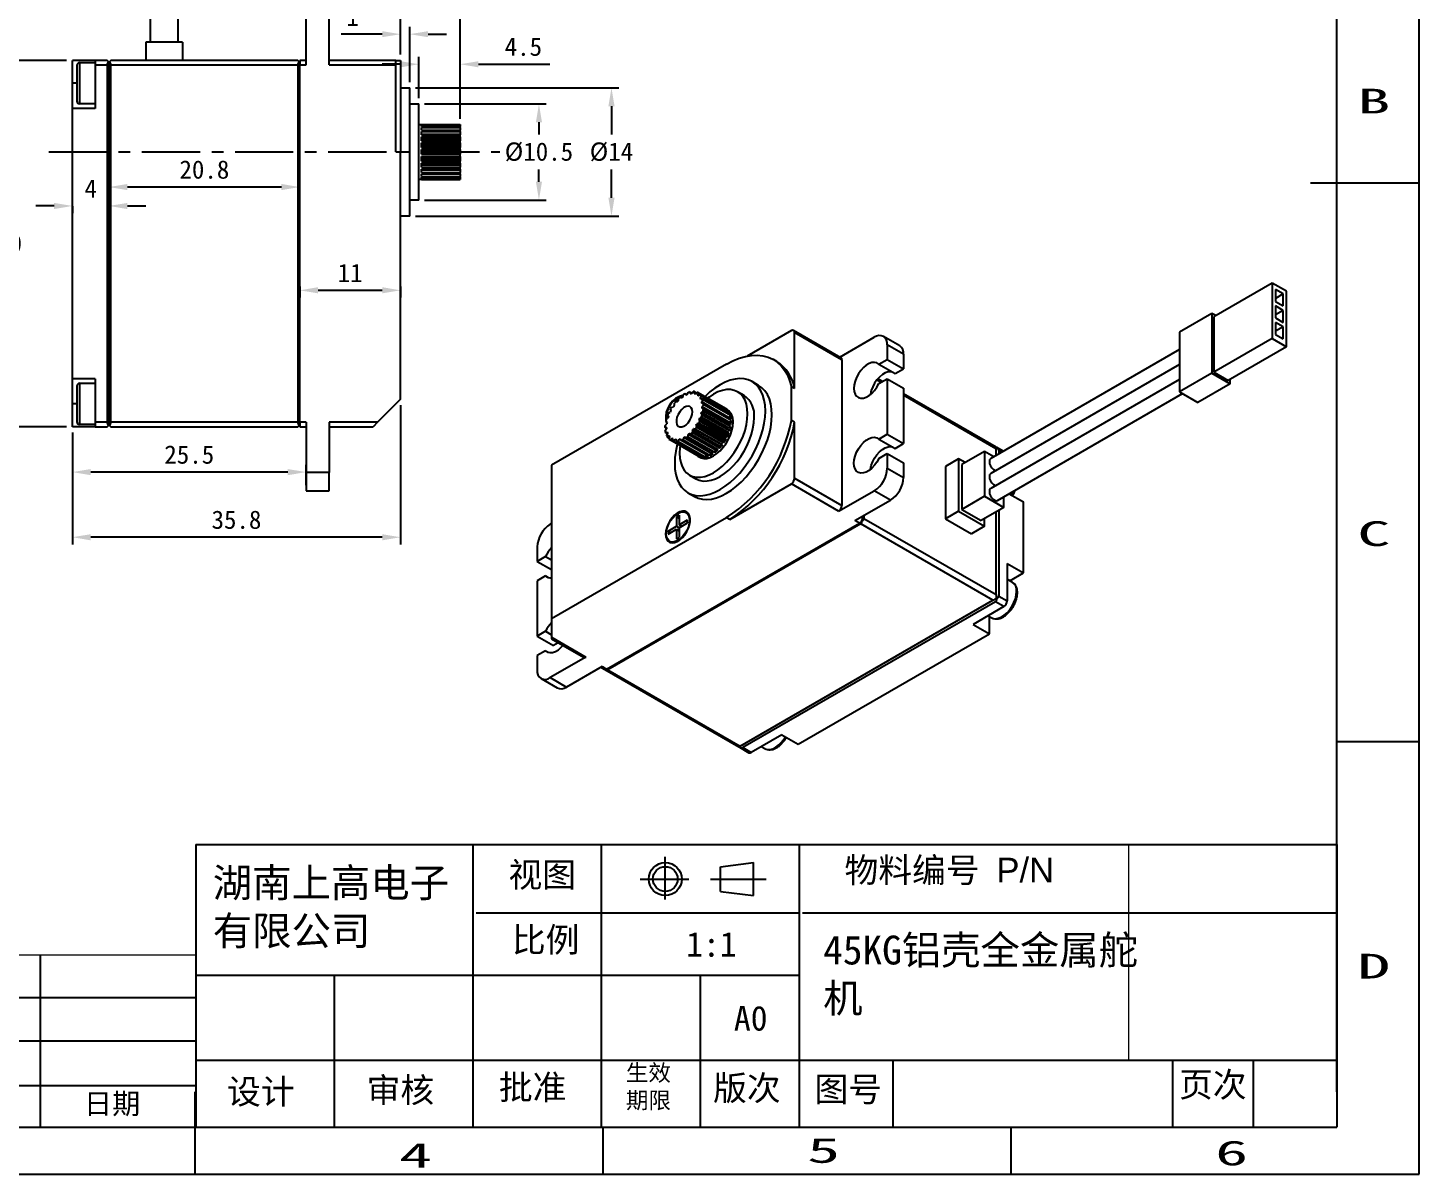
# Model space of a CAD drawing. Header units: millimetres. Extents: x 493 to 760, y 16 to 205.
# Drawn here: x 608.2 to 760, y 16.2 to 141.4 of the extents above; entities that cross this region are included whole.
import ezdxf
from ezdxf.enums import TextEntityAlignment as Align

# ---------------------------------------------------------------- set-up
doc = ezdxf.new("R2010")
doc.units = ezdxf.units.MM
doc.header["$PDSIZE"] = -1
doc.linetypes.add('ACAD_ISO04W100', pattern=[30.5, 24, -3, 0.5, -3])
doc.linetypes.add('CENTER', pattern=[10.16, 6.35, -1.27, 1.27, -1.27])
for name, color, linetype in [('中心线', 6, 'CENTER'), ('标注', 5, 'Continuous'), ('细实线', 5, 'Continuous')]:
    doc.layers.add(name, color=color, linetype=linetype)
doc.styles.add('style1', font='', dxfattribs={"height": 3.5})
doc.styles.get('style1').set_extended_font_data('FangSong_GB2312')
doc.dimstyles.new('副本 Standard', dxfattribs={"dimtxt": 2, "dimasz": 2, "dimexe": 0.8, "dimexo": 0.625, "dimgap": 0.9, "dimtad": 1, "dimtih": 1, "dimtoh": 1, "dimdsep": 46, "dimtxsty": 'Standard', "dimcen": 0.09, "dimclrd": 5, "dimclre": 5, "dimadec": 3, "dimazin": 2, "dimtfac": 1, "dimtdec": 4, "dimtofl": 0, "dimtmove": 0, "dimatfit": 3, "dimfxl": 0, "dimtolj": 1, "dimtzin": 0, "dimarcsym": 0})

# ---------------------------------------------------------------- blocks, each defined once
blk = doc.blocks.new('*D72')
at = {"layer": 'Defpoints', "color": 0}
for p in [(648.86, 100.8), (613.06, 97.8), (613.06, 85.75)]:
    blk.add_point(p, dxfattribs=at)
at = {"layer": '标注', "color": 5, "lineweight": -2}
for p, q in [((648.86, 100.18), (648.86, 84.95)), ((613.06, 97.18), (613.06, 84.95)), ((646.86, 85.75), (615.06, 85.75))]:
    blk.add_line(p, q, dxfattribs=at)
at = {"layer": '标注', "color": 5}
for points in [[(615.06, 86.08), (615.06, 85.41), (613.06, 85.75)], [(646.86, 86.08), (646.86, 85.41), (648.86, 85.75)]]:
    blk.add_solid(points, dxfattribs=at)
at = {"layer": '标注', "color": 0, "insert": (630.96, 87.65), "char_height": 2, "attachment_point": 5}
blk.add_mtext('\\A1;35.8', dxfattribs=at)
blk = doc.blocks.new('*D73')
at = {"layer": 'Defpoints', "color": 0}
for p in [(613.06, 97.8), (613.06, 92.86), (638.56, 90.8)]:
    blk.add_point(p, dxfattribs=at)
at = {"layer": '标注', "color": 5, "lineweight": -2}
for p, q in [((613.06, 97.18), (613.06, 92.06)), ((636.56, 92.86), (615.06, 92.86)), ((638.56, 91.43), (638.56, 93.66))]:
    blk.add_line(p, q, dxfattribs=at)
at = {"layer": '标注', "color": 5}
for points in [[(615.06, 93.19), (615.06, 92.52), (613.06, 92.86)], [(636.56, 93.19), (636.56, 92.52), (638.56, 92.86)]]:
    blk.add_solid(points, dxfattribs=at)
at = {"layer": '标注', "color": 0, "insert": (625.81, 94.76), "char_height": 2, "attachment_point": 5}
blk.add_mtext('\\A1;25.5', dxfattribs=at)
blk = doc.blocks.new('*D75')
at = {"layer": 'Defpoints', "color": 0}
for p in [(655.36, 143.29), (648.86, 137.8), (655.36, 130.78)]:
    blk.add_point(p, dxfattribs=at)
at = {"layer": '标注', "color": 5, "lineweight": -2}
for p, q in [((648.86, 138.43), (648.86, 144.09)), ((650.86, 143.29), (653.36, 143.29)), ((655.36, 131.41), (655.36, 144.09))]:
    blk.add_line(p, q, dxfattribs=at)
at = {"layer": '标注', "color": 5}
for points in [[(650.86, 143.62), (650.86, 142.96), (648.86, 143.29)], [(653.36, 143.62), (653.36, 142.96), (655.36, 143.29)]]:
    blk.add_solid(points, dxfattribs=at)
at = {"layer": '标注', "color": 0, "insert": (652.11, 145.19), "char_height": 2, "attachment_point": 5}
blk.add_mtext('\\A1;6.5', dxfattribs=at)
blk = doc.blocks.new('*D76')
at = {"layer": 'Defpoints', "color": 0}
for p in [(648.86, 140.66), (648.86, 137.8), (649.86, 134.8)]:
    blk.add_point(p, dxfattribs=at)
at = {"layer": '标注', "color": 5, "lineweight": -2}
for p, q in [((648.86, 138.43), (648.86, 141.46)), ((649.86, 135.43), (649.86, 141.46)), ((646.86, 140.66), (642.39, 140.66)), ((651.86, 140.66), (653.86, 140.66))]:
    blk.add_line(p, q, dxfattribs=at)
at = {"layer": '标注', "color": 5}
for points in [[(646.86, 140.99), (646.86, 140.33), (648.86, 140.66)], [(651.86, 140.99), (651.86, 140.33), (649.86, 140.66)]]:
    blk.add_solid(points, dxfattribs=at)
at = {"layer": '标注', "color": 0, "insert": (643.63, 142.56), "char_height": 2, "attachment_point": 5}
blk.add_mtext('\\A1;1', dxfattribs=at)
blk = doc.blocks.new('*D77')
at = {"layer": 'Defpoints', "color": 0}
for p in [(655.36, 137.38), (650.86, 133.05), (655.36, 130.8)]:
    blk.add_point(p, dxfattribs=at)
at = {"layer": '标注', "color": 5, "lineweight": -2}
for p, q in [((650.86, 133.68), (650.86, 138.18)), ((655.36, 131.43), (655.36, 138.18)), ((648.86, 137.38), (646.86, 137.38)), ((657.36, 137.38), (665.16, 137.38))]:
    blk.add_line(p, q, dxfattribs=at)
at = {"layer": '标注', "color": 5}
for points in [[(648.86, 137.71), (648.86, 137.04), (650.86, 137.38)], [(657.36, 137.71), (657.36, 137.04), (655.36, 137.38)]]:
    blk.add_solid(points, dxfattribs=at)
at = {"layer": '标注', "color": 0, "insert": (662.26, 139.28), "char_height": 2, "attachment_point": 5}
blk.add_mtext('\\A1;4.5', dxfattribs=at)
blk = doc.blocks.new('*D78')
at = {"layer": 'Defpoints', "color": 0}
for p in [(649.86, 134.8), (649.86, 120.8), (671.87, 120.8)]:
    blk.add_point(p, dxfattribs=at)
at = {"layer": '标注', "color": 5, "lineweight": -2}
for p, q in [((650.48, 134.8), (672.67, 134.8)), ((671.87, 132.8), (671.87, 129.7)), ((671.87, 122.8), (671.87, 125.9)), ((650.48, 120.8), (672.67, 120.8))]:
    blk.add_line(p, q, dxfattribs=at)
at = {"layer": '标注', "color": 5}
for points in [[(671.54, 132.8), (672.21, 132.8), (671.87, 134.8)], [(671.54, 122.8), (672.21, 122.8), (671.87, 120.8)]]:
    blk.add_solid(points, dxfattribs=at)
at = {"layer": '标注', "color": 0, "insert": (671.87, 127.8), "char_height": 2, "attachment_point": 5}
blk.add_mtext('\\A1;%%C14', dxfattribs=at)
blk = doc.blocks.new('*D79')
at = {"layer": 'Defpoints', "color": 0}
for p in [(650.86, 133.05), (663.96, 133.05), (650.86, 122.55)]:
    blk.add_point(p, dxfattribs=at)
at = {"layer": '标注', "color": 5, "lineweight": -2}
for p, q in [((651.48, 133.05), (664.76, 133.05)), ((663.96, 131.05), (663.96, 129.7)), ((663.96, 124.55), (663.96, 125.9)), ((651.48, 122.55), (664.76, 122.55))]:
    blk.add_line(p, q, dxfattribs=at)
at = {"layer": '标注', "color": 5}
for points in [[(663.63, 131.05), (664.29, 131.05), (663.96, 133.05)], [(663.63, 124.55), (664.29, 124.55), (663.96, 122.55)]]:
    blk.add_solid(points, dxfattribs=at)
at = {"layer": '标注', "color": 0, "insert": (663.96, 127.8), "char_height": 2, "attachment_point": 5}
blk.add_mtext('\\A1;%%C10.5', dxfattribs=at)
blk = doc.blocks.new('*D80')
at = {"layer": 'Defpoints', "color": 0}
for p in [(637.86, 113.74), (648.86, 113.74), (648.86, 112.7)]:
    blk.add_point(p, dxfattribs=at)
at = {"layer": '标注', "color": 5, "lineweight": -2}
for p, q in [((637.86, 113.11), (637.86, 111.9)), ((639.86, 112.7), (646.86, 112.7)), ((648.86, 113.11), (648.86, 111.9))]:
    blk.add_line(p, q, dxfattribs=at)
at = {"layer": '标注', "color": 5}
for points in [[(639.86, 113.04), (639.86, 112.37), (637.86, 112.7)], [(646.86, 113.04), (646.86, 112.37), (648.86, 112.7)]]:
    blk.add_solid(points, dxfattribs=at)
at = {"layer": '标注', "color": 0, "insert": (643.36, 114.6), "char_height": 2, "attachment_point": 5}
blk.add_mtext('\\A1;11', dxfattribs=at)
blk = doc.blocks.new('*D81')
at = {"layer": 'Defpoints', "color": 0}
for p in [(617.06, 123.97), (617.06, 123.79), (637.86, 123.79)]:
    blk.add_point(p, dxfattribs=at)
at = {"layer": '标注', "color": 5, "lineweight": -2}
for p, q in [((617.06, 124.42), (617.06, 124.77)), ((637.86, 124.42), (637.86, 124.77)), ((635.86, 123.97), (619.06, 123.97))]:
    blk.add_line(p, q, dxfattribs=at)
at = {"layer": '标注', "color": 5}
for points in [[(619.06, 124.31), (619.06, 123.64), (617.06, 123.97)], [(635.86, 124.31), (635.86, 123.64), (637.86, 123.97)]]:
    blk.add_solid(points, dxfattribs=at)
at = {"layer": '标注', "color": 0, "insert": (627.46, 125.87), "char_height": 2, "attachment_point": 5}
blk.add_mtext('\\A1;20.8', dxfattribs=at)
blk = doc.blocks.new('*D82')
at = {"layer": 'Defpoints', "color": 0}
for p in [(613.06, 122.53), (613.06, 121.91), (617.06, 122.53)]:
    blk.add_point(p, dxfattribs=at)
at = {"layer": '标注', "color": 5, "lineweight": -2}
for p, q in [((611.06, 121.91), (609.06, 121.91)), ((613.06, 121.9), (613.06, 121.11)), ((617.06, 121.9), (617.06, 121.11)), ((619.06, 121.91), (621.06, 121.91))]:
    blk.add_line(p, q, dxfattribs=at)
at = {"layer": '标注', "color": 5}
for points in [[(611.06, 122.24), (611.06, 121.57), (613.06, 121.91)], [(619.06, 122.24), (619.06, 121.57), (617.06, 121.91)]]:
    blk.add_solid(points, dxfattribs=at)
at = {"layer": '标注', "color": 0, "insert": (615.06, 123.81), "char_height": 2, "attachment_point": 5}
blk.add_mtext('\\A1;4', dxfattribs=at)
blk = doc.blocks.new('*D88')
at = {"layer": 'Defpoints', "color": 0}
for p in [(606.21, 137.8), (613.06, 137.8), (613.06, 97.8)]:
    blk.add_point(p, dxfattribs=at)
at = {"layer": '标注', "color": 5, "lineweight": -2}
for p, q in [((612.43, 137.8), (605.41, 137.8)), ((606.21, 135.8), (606.21, 119.7)), ((606.21, 99.8), (606.21, 115.9)), ((612.43, 97.8), (605.41, 97.8))]:
    blk.add_line(p, q, dxfattribs=at)
at = {"layer": '标注', "color": 5}
for points in [[(605.88, 135.8), (606.54, 135.8), (606.21, 137.8)], [(605.88, 99.8), (606.54, 99.8), (606.21, 97.8)]]:
    blk.add_solid(points, dxfattribs=at)
at = {"layer": '标注', "color": 0, "insert": (606.21, 117.8), "char_height": 2, "attachment_point": 5}
blk.add_mtext('\\A1;40', dxfattribs=at)

msp = doc.modelspace()

# ---------------------------------------------------------------- linework, layer by layer
at = {"color": 5, "linetype": 'Continuous'}
for p, q in [((759.99, 16.222), (759.99, 205.067)), ((759.99, 124.399), (748.13, 124.399)), ((759.99, 63.433), (750.997, 63.433)), ((626.519, 52.192), (665.176, 52.192)), ((656.734, 52.192), (656.734, 21.355)), ((665.176, 52.192), (750.997, 52.192)), ((670.762, 52.192), (670.762, 21.355)), ((692.345, 52.192), (692.345, 46.394)), ((692.345, 46.797), (692.345, 36.192)), ((657.114, 44.733), (692.345, 44.733)), ((692.725, 44.733), (750.997, 44.733)), ((609.555, 40.163), (609.555, 21.355)), ((626.519, 37.944), (692.345, 37.944)), ((641.626, 37.944), (641.626, 21.355)), ((681.553, 37.944), (681.553, 21.355)), ((499.385, 35.498), (626.407, 35.498)), ((692.345, 36.192), (692.345, 21.355)), ((499.385, 30.784), (626.407, 30.784)), ((626.519, 28.656), (750.997, 28.656)), ((702.571, 28.656), (702.571, 21.355)), ((733.067, 28.656), (733.067, 21.355)), ((741.882, 28.656), (741.882, 21.355)), ((499.496, 25.898), (626.407, 25.898)), ((626.45, 16.222), (626.45, 25.215)), ((670.963, 16.222), (670.963, 21.355)), ((715.477, 16.222), (715.477, 21.355)), ((492.909, 16.222), (759.99, 16.222))]:
    msp.add_line(p, q, dxfattribs=at)
at = {"color": 7, "linetype": 'Continuous'}
for p, q in [((750.997, 25.215), (750.997, 199.934)), ((626.519, 52.192), (626.519, 21.355)), ((750.997, 52.192), (750.997, 21.355)), ((750.997, 52.192), (750.997, 21.355)), ((683.772, 49.788), (687.384, 50.228)), ((683.772, 49.788), (687.384, 50.228)), ((687.384, 46.64), (687.384, 50.228)), ((683.772, 47.09), (683.772, 49.788)), ((683.772, 47.09), (687.384, 46.64)), ((499.496, 21.355), (750.997, 21.355))]:
    msp.add_line(p, q, dxfattribs=at)
at = {"color": 7, "linetype": 'Continuous', "lineweight": 25}
for p, q in [((621.56, 143.302), (621.56, 139.802)), ((624.56, 143.302), (624.56, 139.802)), ((638.56, 137.302), (638.56, 142.802)), ((641.06, 137.302), (641.06, 142.802)), ((625.06, 139.802), (621.06, 139.802)), ((621.06, 139.802), (621.06, 137.802)), ((625.06, 139.802), (625.06, 137.802)), ((615.56, 137.802), (613.06, 137.802)), ((613.06, 135.302), (613.06, 137.802)), ((613.56, 137.252), (613.56, 133.352)), ((613.86, 137.552), (615.56, 137.552)), ((616.86, 137.802), (615.56, 137.802)), ((615.56, 137.802), (615.56, 137.302)), ((615.56, 137.302), (616.86, 137.302)), ((615.56, 137.302), (615.56, 132.552)), ((617.006, 137.655), (616.86, 137.802)), ((616.86, 137.302), (616.86, 98.302)), ((617.06, 137.602), (617.006, 137.655)), ((617.06, 137.602), (617.113, 137.655)), ((617.06, 98.002), (617.06, 137.602)), ((617.26, 137.802), (617.113, 137.655)), ((637.66, 137.802), (617.26, 137.802)), ((617.26, 98.302), (617.26, 137.302)), ((617.26, 137.302), (637.66, 137.302)), ((637.806, 137.655), (637.66, 137.802)), ((637.66, 137.302), (637.66, 98.302)), ((637.86, 137.602), (637.806, 137.655)), ((638.56, 137.802), (637.86, 137.802)), ((637.86, 137.802), (637.86, 137.302)), ((637.86, 137.302), (638.56, 137.302)), ((637.86, 98.302), (637.86, 137.302)), ((648.36, 137.802), (641.06, 137.802)), ((641.06, 137.302), (648.36, 137.302)), ((648.36, 137.302), (648.36, 137.802)), ((648.36, 137.802), (648.86, 137.802)), ((648.36, 127.802), (648.36, 137.302)), ((648.86, 137.802), (648.86, 127.802)), ((613.06, 132.552), (613.06, 135.302)), ((648.86, 134.802), (649.86, 134.802)), ((649.86, 120.802), (649.86, 134.802)), ((615.56, 132.552), (613.06, 132.552)), ((613.06, 103.052), (613.06, 132.552)), ((615.56, 133.052), (613.86, 133.052)), ((649.86, 133.052), (650.86, 133.052)), ((650.86, 122.552), (650.86, 133.052)), ((650.86, 130.802), (651.16, 130.802)), ((651.16, 130.769), (651.16, 130.802)), ((651.16, 130.801), (655.36, 130.801)), ((651.16, 130.769), (655.36, 130.769)), ((651.16, 130.565), (651.16, 130.724)), ((651.16, 130.724), (655.36, 130.724)), ((651.16, 130.565), (655.36, 130.565)), ((655.36, 130.801), (655.36, 130.769)), ((655.36, 130.724), (655.36, 130.769)), ((655.36, 130.724), (655.36, 130.565)), ((655.36, 130.463), (655.36, 130.565)), ((651.16, 130.188), (651.16, 130.463)), ((651.16, 130.463), (655.36, 130.463)), ((651.16, 130.188), (655.36, 130.188)), ((651.16, 129.661), (651.16, 130.035)), ((651.16, 130.035), (655.36, 130.035)), ((651.16, 129.759), (655.36, 129.759)), ((651.16, 129.661), (655.36, 129.661)), ((651.16, 129.017), (651.16, 129.466)), ((651.16, 129.466), (655.36, 129.466)), ((651.16, 129.218), (655.36, 129.218)), ((651.16, 129.033), (655.36, 129.033)), ((655.36, 130.463), (655.36, 130.188)), ((655.36, 130.035), (655.36, 130.188)), ((655.36, 130.035), (655.36, 129.759)), ((655.36, 129.759), (655.36, 129.661)), ((655.36, 129.466), (655.36, 129.661)), ((655.36, 129.466), (655.36, 129.218)), ((655.36, 129.218), (655.36, 129.033)), ((655.36, 129.033), (655.36, 129.017)), ((648.36, 127.802), (648.86, 127.802)), ((648.86, 100.802), (648.86, 127.802)), ((651.16, 129.017), (655.36, 129.017)), ((651.16, 128.296), (651.16, 128.794)), ((651.16, 128.794), (655.36, 128.794)), ((651.16, 128.587), (655.36, 128.587)), ((651.16, 128.383), (655.36, 128.383)), ((651.16, 128.296), (655.36, 128.296)), ((651.16, 127.545), (651.16, 128.058)), ((651.16, 128.058), (655.36, 128.058)), ((651.16, 127.907), (655.36, 127.907)), ((651.16, 127.696), (655.36, 127.696)), ((651.16, 127.545), (655.36, 127.545)), ((655.36, 128.794), (655.36, 129.017)), ((655.36, 128.794), (655.36, 128.587)), ((655.36, 128.587), (655.36, 128.383)), ((655.36, 128.383), (655.36, 128.296)), ((655.36, 128.058), (655.36, 128.296)), ((655.36, 128.058), (655.36, 127.907)), ((655.36, 127.907), (655.36, 127.696)), ((655.36, 127.696), (655.36, 127.545)), ((655.36, 127.307), (655.36, 127.545)), ((651.16, 126.81), (651.16, 127.307)), ((651.16, 127.307), (655.36, 127.307)), ((651.16, 127.22), (655.36, 127.22)), ((651.16, 127.016), (655.36, 127.016)), ((651.16, 126.81), (655.36, 126.81)), ((651.16, 126.137), (651.16, 126.587)), ((651.16, 126.587), (655.36, 126.587)), ((651.16, 126.57), (655.36, 126.57)), ((651.16, 126.386), (655.36, 126.386)), ((651.16, 126.137), (655.36, 126.137)), ((655.36, 127.307), (655.36, 127.22)), ((655.36, 127.22), (655.36, 127.016)), ((655.36, 127.016), (655.36, 126.81)), ((655.36, 126.587), (655.36, 126.81)), ((655.36, 126.587), (655.36, 126.57)), ((655.36, 126.57), (655.36, 126.386)), ((655.36, 126.386), (655.36, 126.137)), ((655.36, 125.943), (655.36, 126.137)), ((651.16, 124.802), (650.86, 124.802)), ((651.16, 125.568), (651.16, 125.943)), ((651.16, 125.943), (655.36, 125.943)), ((651.16, 125.844), (655.36, 125.844)), ((651.16, 125.568), (655.36, 125.568)), ((651.16, 125.14), (651.16, 125.415)), ((651.16, 125.415), (655.36, 125.415)), ((651.16, 125.14), (655.36, 125.14)), ((651.16, 124.88), (651.16, 125.038)), ((651.16, 125.038), (655.36, 125.038)), ((651.16, 124.88), (655.36, 124.88)), ((651.16, 124.802), (651.16, 124.835)), ((651.16, 124.835), (655.36, 124.835)), ((651.16, 124.802), (655.36, 124.802)), ((655.36, 125.943), (655.36, 125.844)), ((655.36, 125.844), (655.36, 125.568)), ((655.36, 125.415), (655.36, 125.568)), ((655.36, 125.415), (655.36, 125.14)), ((655.36, 125.038), (655.36, 125.14)), ((655.36, 125.038), (655.36, 124.88)), ((655.36, 124.835), (655.36, 124.88)), ((655.36, 124.835), (655.36, 124.802)), ((650.86, 122.552), (649.86, 122.552)), ((649.86, 120.802), (648.86, 120.802)), ((743.962, 113.488), (737.598, 109.814)), ((743.962, 113.488), (743.962, 107.445)), ((745.518, 112.59), (743.962, 113.488)), ((745.165, 112.304), (744.323, 112.79)), ((744.323, 112.79), (744.323, 111.483)), ((745.518, 106.547), (745.518, 112.59)), ((745.165, 112.304), (744.323, 111.818)), ((744.323, 111.483), (745.165, 110.998)), ((745.165, 110.508), (744.323, 110.993)), ((744.323, 110.993), (744.323, 109.687)), ((745.165, 110.998), (745.165, 112.304)), ((737.386, 110.181), (733.851, 108.14)), ((737.811, 109.937), (737.386, 110.181)), ((737.386, 110.181), (737.386, 103.649)), ((737.598, 109.814), (737.598, 103.772)), ((745.165, 110.508), (744.323, 110.022)), ((744.323, 109.687), (745.165, 109.201)), ((745.165, 109.201), (745.165, 110.508)), ((691.495, 108.305), (686.66, 105.513)), ((696.907, 105.349), (691.745, 108.329)), ((697.011, 105.12), (691.849, 108.1)), ((691.849, 101.976), (691.849, 108.1)), ((733.851, 108.14), (733.851, 101.608)), ((745.165, 108.711), (744.323, 109.197)), ((744.323, 109.197), (744.323, 107.891)), ((745.165, 108.711), (744.323, 108.225)), ((744.323, 107.891), (745.165, 107.405)), ((745.165, 107.405), (745.165, 108.711)), ((696.803, 105.409), (700.546, 107.57)), ((703.314, 106.648), (701.546, 107.669)), ((701.96, 106.753), (701.96, 105.161)), ((703.728, 105.733), (701.96, 106.753)), ((743.962, 107.445), (737.598, 103.772)), ((745.518, 106.547), (739.154, 102.874)), ((743.962, 107.445), (745.518, 106.547)), ((689.902, 104.934), (689.549, 105.138)), ((697.011, 105.12), (697.011, 89.198)), ((701.05, 104.635), (701.96, 105.161)), ((701.96, 105.161), (703.728, 104.14)), ((703.728, 105.733), (703.728, 104.14)), ((733.851, 106.23), (713.253, 94.339)), ((684.424, 104.631), (665.332, 93.609)), ((701.05, 104.635), (702.818, 103.615)), ((702.818, 103.615), (703.728, 104.14)), ((733.851, 104.597), (713.253, 92.706)), ((737.386, 103.649), (733.851, 101.608)), ((737.386, 103.649), (739.366, 102.506)), ((737.598, 103.772), (739.154, 102.874)), ((615.56, 103.052), (613.06, 103.052)), ((613.06, 100.302), (613.06, 103.052)), ((613.56, 102.252), (613.56, 98.352)), ((613.86, 102.552), (615.56, 102.552)), ((615.56, 103.052), (615.56, 98.302)), ((687.924, 102.324), (687.217, 102.732)), ((691.495, 98.506), (691.495, 102.18)), ((691.849, 101.976), (691.495, 102.18)), ((701.436, 102.735), (700.925, 103.03)), ((701.05, 102.512), (701.96, 103.038)), ((701.96, 103.038), (701.96, 96.995)), ((701.96, 103.038), (703.728, 102.017)), ((703.728, 102.017), (703.728, 95.975)), ((733.851, 102.964), (713.253, 91.073)), ((739.366, 102.506), (735.831, 100.465)), ((739.366, 102.506), (739.366, 102.996)), ((613.06, 97.802), (613.06, 100.302)), ((648.86, 100.802), (646.36, 98.302)), ((678.746, 100.156), (678.732, 100.38)), ((678.881, 100.56), (679.043, 100.516)), ((678.979, 100.534), (678.979, 100.66)), ((678.979, 100.66), (679.109, 100.585)), ((679.182, 100.659), (679.219, 100.909)), ((679.535, 100.965), (679.383, 101.053)), ((679.383, 101.053), (679.51, 100.947)), ((679.658, 101.053), (679.743, 101.313)), ((680.108, 101.298), (679.913, 101.411)), ((679.913, 101.411), (679.998, 101.249)), ((680.145, 101.313), (680.273, 101.566)), ((680.657, 101.486), (680.437, 101.613)), ((680.437, 101.613), (680.474, 101.405)), ((680.612, 101.422), (680.775, 101.653)), ((680.923, 101.645), (680.91, 101.405)), ((681.16, 101.508), (680.923, 101.645)), ((681.03, 101.373), (681.217, 101.568)), ((681.341, 101.505), (681.278, 101.248)), ((681.39, 101.183), (681.278, 101.248)), ((684.51, 99.676), (681.328, 101.513)), ((684.311, 99.791), (681.341, 101.505)), ((681.372, 101.17), (681.572, 101.316)), ((681.663, 101.203), (681.554, 100.944)), ((681.699, 100.861), (681.554, 100.944)), ((684.542, 99.601), (681.572, 101.316)), ((681.618, 100.825), (681.818, 100.913)), ((684.633, 99.488), (681.663, 101.203)), ((681.87, 100.757), (681.723, 100.513)), ((684.692, 98.799), (681.723, 100.513)), ((681.751, 100.36), (681.938, 100.384)), ((681.949, 100.195), (681.772, 99.982)), ((684.787, 99.198), (681.818, 100.913)), ((684.84, 99.042), (681.87, 100.757)), ((684.908, 98.67), (681.938, 100.384)), ((684.918, 98.48), (681.949, 100.195)), ((686.342, 101.216), (685.635, 101.624)), ((713.84, 95.574), (703.728, 101.412)), ((714.003, 89.774), (734.176, 101.42)), ((733.851, 101.608), (735.831, 100.465)), ((677.838, 98.615), (678.038, 98.759)), ((678.101, 98.951), (677.993, 99.084)), ((678.084, 99.302), (678.283, 99.387)), ((678.378, 99.574), (678.315, 99.758)), ((678.439, 99.964), (678.626, 99.985)), ((681.71, 98.87), (681.508, 98.755)), ((684.478, 97.04), (681.508, 98.755)), ((681.653, 99.193), (681.782, 99.089)), ((684.623, 97.478), (681.653, 99.193)), ((681.894, 99.552), (681.699, 99.383)), ((684.669, 97.669), (681.699, 99.383)), ((684.679, 97.156), (681.71, 98.87)), ((681.762, 99.805), (681.926, 99.763)), ((684.742, 98.267), (681.772, 99.982)), ((684.752, 97.375), (681.782, 99.089)), ((684.864, 97.838), (681.894, 99.552)), ((684.896, 98.049), (681.926, 99.763)), ((684.311, 99.791), (684.299, 99.742)), ((684.633, 99.488), (684.565, 99.327)), ((684.84, 99.042), (684.692, 98.799)), ((615.56, 97.802), (613.06, 97.802)), ((615.56, 98.052), (613.86, 98.052)), ((616.86, 98.302), (615.56, 98.302)), ((615.56, 98.302), (615.56, 97.802)), ((615.56, 97.802), (616.86, 97.802)), ((616.86, 97.802), (617.006, 97.948)), ((617.006, 97.948), (617.06, 98.002)), ((617.06, 98.002), (617.113, 97.948)), ((617.113, 97.948), (617.26, 97.802)), ((637.66, 98.302), (617.26, 98.302)), ((617.26, 97.802), (637.66, 97.802)), ((637.66, 97.802), (637.806, 97.948)), ((637.86, 98.002), (637.806, 97.948)), ((638.56, 98.302), (637.86, 98.302)), ((637.86, 98.302), (637.86, 97.802)), ((637.86, 97.802), (638.56, 97.802)), ((638.56, 98.302), (638.56, 92.802)), ((641.06, 98.302), (641.06, 92.802)), ((646.36, 98.302), (641.06, 98.302)), ((641.06, 97.802), (645.86, 97.802)), ((646.36, 98.302), (645.86, 97.802)), ((677.888, 97.642), (677.707, 97.746)), ((677.884, 97.737), (677.707, 97.746)), ((677.718, 97.948), (677.905, 98.141)), ((677.73, 97.341), (677.893, 97.571)), ((677.957, 97.223), (677.762, 97.167)), ((677.98, 97.041), (677.762, 97.167)), ((677.931, 98.315), (677.786, 98.399)), ((677.933, 98.326), (677.786, 98.399)), ((680.699, 97.41), (680.687, 97.171)), ((683.657, 95.456), (680.687, 97.171)), ((683.669, 95.695), (680.699, 97.41)), ((681.005, 97.556), (680.829, 97.568)), ((683.799, 95.853), (680.829, 97.568)), ((683.975, 95.842), (681.005, 97.556)), ((681.104, 97.957), (681.142, 97.751)), ((684.074, 96.242), (681.104, 97.957)), ((684.112, 96.036), (681.142, 97.751)), ((681.407, 98.19), (681.212, 98.137)), ((684.182, 96.422), (681.212, 98.137)), ((684.377, 96.476), (681.407, 98.19)), ((681.429, 98.564), (681.515, 98.404)), ((684.398, 96.849), (681.429, 98.564)), ((684.485, 96.689), (681.515, 98.404)), ((684.679, 97.156), (684.478, 97.04)), ((684.623, 97.478), (684.752, 97.375)), ((684.864, 97.838), (684.669, 97.669)), ((684.918, 98.48), (684.742, 98.267)), ((691.849, 98.302), (691.495, 98.506)), ((691.849, 92.178), (691.849, 98.302)), ((677.874, 96.833), (678.003, 97.086)), ((678.147, 96.815), (677.946, 96.697)), ((678.177, 96.564), (677.946, 96.697)), ((678.141, 96.456), (678.227, 96.716)), ((678.443, 96.538), (678.249, 96.367)), ((681.219, 94.653), (678.249, 96.367)), ((678.551, 96.476), (678.443, 96.538)), ((678.513, 96.233), (678.552, 96.483)), ((681.483, 94.519), (678.513, 96.233)), ((678.827, 96.412), (678.651, 96.197)), ((681.62, 94.483), (678.651, 96.197)), ((678.961, 96.334), (678.827, 96.412)), ((678.969, 96.179), (678.957, 96.404)), ((681.939, 94.464), (678.969, 96.179)), ((679.273, 96.442), (679.126, 96.198)), ((682.096, 94.483), (679.126, 96.198)), ((679.467, 96.33), (679.273, 96.442)), ((679.478, 96.296), (679.417, 96.482)), ((682.448, 94.582), (679.478, 96.296)), ((679.753, 96.628), (679.646, 96.369)), ((682.616, 94.655), (679.646, 96.369)), ((682.723, 94.913), (679.753, 96.628)), ((680.009, 96.579), (679.902, 96.714)), ((682.979, 94.864), (680.009, 96.579)), ((680.239, 96.957), (680.178, 96.7)), ((683.148, 94.986), (680.178, 96.7)), ((683.209, 95.243), (680.239, 96.957)), ((680.529, 97.008), (680.383, 97.083)), ((683.353, 95.369), (680.383, 97.083)), ((683.499, 95.293), (680.529, 97.008)), ((683.669, 95.695), (683.657, 95.456)), ((683.975, 95.842), (683.799, 95.853)), ((684.074, 96.242), (684.112, 96.036)), ((684.377, 96.476), (684.182, 96.422)), ((684.398, 96.849), (684.485, 96.689)), ((701.05, 96.47), (701.96, 96.995)), ((701.05, 96.47), (702.818, 95.449)), ((701.96, 96.995), (703.728, 95.975)), ((702.818, 95.449), (703.728, 95.975)), ((681.231, 94.664), (681.219, 94.653)), ((681.298, 94.602), (681.51, 94.479)), ((681.712, 94.595), (681.62, 94.483)), ((682.23, 94.708), (682.096, 94.483)), ((682.723, 94.913), (682.616, 94.655)), ((683.209, 95.243), (683.148, 94.986)), ((683.499, 95.293), (683.353, 95.369)), ((701.05, 94.347), (701.96, 94.872)), ((701.96, 94.872), (701.96, 93.28)), ((701.96, 94.872), (703.728, 93.852)), ((709.738, 94.302), (708.324, 93.486)), ((709.738, 94.302), (709.738, 88.586)), ((710.446, 93.894), (709.738, 94.302)), ((712.567, 95.119), (710.092, 93.69)), ((712.567, 95.119), (712.567, 90.219)), ((713.585, 94.531), (712.567, 95.119)), ((713.84, 95.574), (713.84, 95.405)), ((713.84, 95.487), (713.915, 95.531)), ((713.84, 94.678), (713.84, 95.405)), ((714.616, 95.126), (713.915, 95.531)), ((714.123, 95.242), (714.123, 94.842)), ((641.06, 92.802), (638.56, 92.802)), ((638.56, 92.802), (638.56, 90.802)), ((641.06, 90.802), (641.06, 92.802)), ((665.332, 93.609), (665.332, 76.87)), ((701.96, 93.28), (703.728, 92.26)), ((703.728, 93.852), (703.728, 92.26)), ((708.324, 93.486), (708.324, 87.77)), ((710.092, 93.69), (710.092, 88.791)), ((680.385, 92.531), (681.092, 92.123)), ((684.778, 87.688), (691.495, 91.565)), ((696.657, 88.586), (691.495, 91.565)), ((691.849, 92.178), (697.011, 89.198)), ((638.56, 90.802), (641.06, 90.802)), ((680.217, 90.607), (680.924, 90.199)), ((696.657, 88.586), (700.546, 90.831)), ((698.425, 87.565), (702.314, 89.81)), ((702.314, 89.81), (700.546, 90.831)), ((712.567, 90.219), (710.092, 88.791)), ((712.567, 90.219), (714.688, 88.995)), ((714.688, 88.995), (714.688, 90.17)), ((715.262, 90.501), (716.81, 89.608)), ((716.81, 81.851), (716.81, 89.608)), ((679.262, 88.167), (679.262, 87.116)), ((680.325, 88.255), (680.021, 88.43)), ((699.273, 87.892), (699.273, 88.055)), ((699.415, 88.137), (699.415, 87.81)), ((709.738, 88.586), (708.324, 87.77)), ((709.738, 88.586), (712.567, 86.954)), ((710.092, 88.791), (712.213, 87.566)), ((714.688, 88.995), (712.213, 87.566)), ((713.84, 79.483), (713.84, 88.505)), ((714.123, 88.668), (714.123, 79.319)), ((665.332, 87.241), (665.191, 87.16)), ((665.332, 76.87), (684.424, 87.892)), ((671.343, 71.359), (698.92, 87.279)), ((699.061, 87.198), (671.484, 71.278)), ((678.07, 86.428), (678.979, 86.953)), ((678.07, 86.101), (678.979, 86.627)), ((678.979, 88.004), (678.979, 86.953)), ((678.979, 88.004), (679.262, 87.84)), ((678.979, 86.953), (679.262, 86.79)), ((678.979, 86.627), (678.979, 85.576)), ((678.979, 86.627), (679.262, 86.463)), ((679.262, 87.116), (680.172, 87.642)), ((679.262, 86.79), (680.172, 87.315)), ((679.262, 87.116), (679.545, 86.953)), ((679.262, 86.79), (679.262, 85.739)), ((684.778, 87.688), (684.424, 87.892)), ((698.92, 87.279), (698.425, 87.565)), ((713.486, 78.87), (699.061, 87.198)), ((699.17, 87.543), (699.208, 87.521)), ((699.415, 87.81), (713.84, 79.483)), ((708.324, 87.77), (711.153, 86.137)), ((712.567, 86.954), (711.153, 86.137)), ((712.567, 86.954), (712.567, 87.77)), ((678.07, 86.428), (678.352, 86.265)), ((678.221, 85.313), (678.525, 85.137)), ((663.777, 84.71), (663.777, 83.118)), ((664.687, 83.643), (663.777, 83.118)), ((664.687, 83.643), (665.332, 83.271)), ((663.777, 83.118), (665.332, 82.22)), ((715.042, 82.871), (716.81, 81.851)), ((715.042, 82.871), (715.042, 78.789)), ((664.687, 81.52), (663.777, 80.995)), ((663.777, 80.995), (663.777, 74.952)), ((664.687, 81.52), (664.979, 81.352)), ((715.601, 80.86), (715.042, 81.183)), ((715.347, 81.007), (716.81, 81.851)), ((713.84, 79.483), (713.84, 79.074)), ((713.84, 79.074), (713.915, 79.031)), ((714.123, 79.319), (715.042, 78.789)), ((685.909, 62.95), (713.486, 78.87)), ((713.769, 78.707), (686.192, 62.787)), ((714.688, 78.176), (711.329, 76.237)), ((714.688, 78.176), (713.769, 78.707)), ((665.332, 76.87), (665.332, 74.829)), ((711.329, 76.237), (713.097, 75.217)), ((712.969, 77.184), (713.351, 76.963)), ((713.097, 75.217), (713.097, 77.11)), ((664.687, 75.478), (663.777, 74.952)), ((663.777, 74.952), (665.544, 73.932)), ((664.687, 75.478), (665.332, 75.106)), ((665.332, 74.829), (669.08, 72.666)), ((665.332, 74.829), (665.332, 74.66)), ((665.332, 74.66), (668.83, 72.641)), ((692.238, 63.175), (713.097, 75.217)), ((664.687, 73.355), (663.777, 72.829)), ((664.687, 73.355), (664.979, 73.187)), ((666.069, 74.235), (665.544, 73.932)), ((663.777, 72.829), (663.777, 71.237)), ((669.08, 72.666), (665.191, 70.421)), ((670.848, 71.645), (666.959, 69.4)), ((670.701, 71.561), (671.093, 71.335)), ((670.848, 71.645), (671.343, 71.359)), ((664.191, 70.321), (665.959, 69.301)), ((665.191, 70.421), (666.959, 69.4)), ((671.13, 71.319), (671.13, 71.313)), ((671.13, 71.313), (685.763, 62.866)), ((671.484, 71.278), (685.909, 62.95)), ((690.47, 64.195), (687.111, 62.256)), ((690.47, 64.195), (692.238, 63.175)), ((685.838, 62.822), (685.838, 62.91)), ((685.838, 62.822), (686.861, 62.232)), ((686.192, 62.787), (687.111, 62.256)), ((688.22, 62.897), (688.602, 62.676))]:
    msp.add_line(p, q, dxfattribs=at)
at = {"color": 8, "linetype": 'Continuous', "lineweight": 25}
for p, q in [((613.86, 133.052), (613.86, 137.552)), ((613.56, 135.302), (613.06, 135.302)), ((613.86, 98.052), (613.86, 102.552)), ((701.289, 102.65), (700.83, 102.915)), ((613.56, 100.302), (613.06, 100.302)), ((713.84, 95.405), (703.728, 101.243)), ((714.469, 95.042), (714.123, 95.242)), ((699.132, 87.973), (699.273, 87.892))]:
    msp.add_line(p, q, dxfattribs=at)
at = {"color": 5, "lineweight": 13}
msp.add_line((728.314, 28.656), (728.314, 52.192), dxfattribs=at)
msp.add_line((567.334, 21.355), (626.057, 21.355))
at = {"color": 7, "linetype": 'Continuous', "lineweight": 25, "flags": 128}
for points in [[(684.424, 104.631), (685.122, 104.995), (685.813, 105.277), (686.491, 105.476), (687.15, 105.59), (687.784, 105.617), (688.386, 105.557), (688.952, 105.41), (689.475, 105.179), (689.952, 104.865), (690.378, 104.471), (690.748, 104.001), (691.059, 103.459), (691.309, 102.85), (691.495, 102.18)], [(701.05, 104.635), (700.834, 104.776), (700.576, 104.836), (700.286, 104.811), (699.977, 104.703), (699.662, 104.516), (699.354, 104.259), (699.067, 103.942), (698.814, 103.579), (698.604, 103.186), (698.448, 102.78), (698.351, 102.378), (698.319, 101.997), (698.351, 101.654), (698.448, 101.363), (698.604, 101.138), (698.814, 100.987), (699.067, 100.917), (699.354, 100.931), (699.662, 101.029), (699.977, 101.206), (700.286, 101.455), (700.576, 101.765), (700.834, 102.122), (701.05, 102.512)], [(702.526, 103.783), (702.344, 103.815), (702.054, 103.79), (701.744, 103.682), (701.429, 103.495), (701.122, 103.238), (700.835, 102.921), (700.582, 102.559), (700.372, 102.166), (700.216, 101.76), (700.119, 101.357), (700.111, 101.305)], [(680.924, 90.199), (681.338, 90.011), (681.791, 89.901), (682.276, 89.872), (682.789, 89.922), (683.323, 90.053), (683.87, 90.261), (684.424, 90.545), (684.978, 90.901), (685.525, 91.325), (686.059, 91.81), (686.572, 92.351), (687.057, 92.942), (687.51, 93.574), (687.924, 94.24), (688.294, 94.931), (688.615, 95.64), (688.884, 96.356), (689.096, 97.07), (689.25, 97.775), (689.343, 98.461), (689.374, 99.119), (689.343, 99.741), (689.25, 100.319), (689.096, 100.846), (688.884, 101.316), (688.615, 101.722), (688.294, 102.059), (687.924, 102.323), (687.924, 102.324)], [(688.667, 99.527), (688.636, 100.149), (688.543, 100.727), (688.389, 101.254), (688.177, 101.724), (687.908, 102.13), (687.587, 102.467), (687.217, 102.732), (686.803, 102.92), (686.35, 103.029), (685.865, 103.059), (685.352, 103.008), (684.818, 102.878), (684.271, 102.669), (683.717, 102.385), (683.163, 102.029), (682.616, 101.606), (682.082, 101.121), (682.054, 101.093)], [(686.722, 99.221), (686.69, 99.762), (686.596, 100.257), (686.44, 100.698), (686.225, 101.077), (685.955, 101.387), (685.635, 101.624), (685.27, 101.783), (684.866, 101.862), (684.43, 101.858), (683.971, 101.773), (683.494, 101.607), (683.01, 101.364), (682.525, 101.048), (682.355, 100.919)], [(679.056, 95.901), (679.045, 95.86), (678.891, 95.155), (678.798, 94.47), (678.767, 93.812), (678.798, 93.19), (678.891, 92.612), (679.045, 92.084), (679.257, 91.615), (679.526, 91.209), (679.847, 90.872), (680.217, 90.607), (680.631, 90.419), (681.084, 90.309), (681.569, 90.28), (682.082, 90.331), (682.616, 90.461), (683.163, 90.67), (683.717, 90.954), (684.271, 91.309), (684.818, 91.733), (685.352, 92.218), (685.865, 92.759), (686.35, 93.35), (686.803, 93.982), (687.217, 94.648), (687.587, 95.34), (687.908, 96.048), (688.177, 96.764), (688.389, 97.479), (688.543, 98.183), (688.636, 98.869), (688.667, 99.527), (688.667, 99.527)], [(680.712, 99.425), (680.679, 99.681), (680.583, 99.881), (680.431, 100.009), (680.235, 100.055), (680.008, 100.018), (679.768, 99.898), (679.532, 99.705), (679.318, 99.454), (679.142, 99.163), (679.017, 98.853), (678.952, 98.548), (678.952, 98.27), (679.017, 98.04), (679.142, 97.875), (679.318, 97.786), (679.532, 97.782), (679.768, 97.861), (680.008, 98.019), (680.235, 98.243), (680.431, 98.517), (680.583, 98.82), (680.679, 99.13), (680.712, 99.425)], [(679.356, 95.728), (679.329, 95.512), (679.298, 94.935), (679.329, 94.393), (679.424, 93.898), (679.58, 93.457), (679.795, 93.078), (680.065, 92.768), (680.385, 92.531), (680.75, 92.372), (681.154, 92.294), (681.589, 92.297), (682.049, 92.382), (682.525, 92.548), (683.01, 92.791), (683.494, 93.107), (683.971, 93.491), (684.43, 93.937), (684.866, 94.437), (685.27, 94.981), (685.635, 95.562), (685.955, 96.168), (686.225, 96.79), (686.44, 97.417), (686.596, 98.038), (686.69, 98.643), (686.722, 99.221), (686.722, 99.221)], [(681.092, 92.123), (681.457, 91.964), (681.861, 91.885), (682.296, 91.889), (682.756, 91.974), (683.232, 92.139), (683.717, 92.383), (684.202, 92.699), (684.678, 93.083), (685.138, 93.529), (685.573, 94.028), (685.977, 94.573), (686.342, 95.154), (686.662, 95.76), (686.932, 96.382), (687.147, 97.009), (687.303, 97.63), (687.398, 98.235), (687.429, 98.812)], [(677.823, 98.377), (677.848, 98.297), (677.908, 98.161)], [(681.51, 94.479), (681.646, 94.414), (681.949, 94.344), (682.284, 94.357), (682.641, 94.453), (683.01, 94.628), (683.378, 94.878), (683.735, 95.195), (684.071, 95.568), (684.373, 95.988), (684.635, 96.441), (684.847, 96.913), (685.003, 97.391), (685.099, 97.858), (685.131, 98.302)], [(701.05, 94.347), (700.834, 93.957), (700.576, 93.599), (700.286, 93.289), (699.977, 93.04), (699.662, 92.863), (699.354, 92.766), (699.067, 92.751), (698.814, 92.821), (698.604, 92.972), (698.448, 93.198), (698.351, 93.489), (698.319, 93.832), (698.351, 94.213), (698.448, 94.615), (698.604, 95.021), (698.814, 95.414), (699.067, 95.777), (699.354, 96.093), (699.662, 96.35), (699.977, 96.537), (700.286, 96.645), (700.576, 96.67), (700.834, 96.611), (701.05, 96.47)], [(700.111, 93.139), (700.119, 93.192), (700.216, 93.594), (700.372, 94.001), (700.582, 94.393), (700.835, 94.756), (701.122, 95.073), (701.429, 95.33), (701.744, 95.517), (702.054, 95.625), (702.344, 95.65), (702.526, 95.618)], [(713.253, 94.339), (713.221, 94.318), (713.129, 94.187), (713.097, 93.996), (713.129, 93.768), (713.221, 93.531), (713.362, 93.312), (713.535, 93.14), (713.72, 93.033), (713.786, 93.014)], [(713.915, 95.531), (713.906, 95.525), (713.877, 95.509), (713.84, 95.487)], [(713.253, 92.706), (713.221, 92.685), (713.129, 92.554), (713.097, 92.363), (713.129, 92.135), (713.221, 91.898), (713.362, 91.679), (713.535, 91.507), (713.72, 91.4), (713.786, 91.381)], [(713.253, 91.073), (713.221, 91.052), (713.129, 90.921), (713.097, 90.73), (713.129, 90.502), (713.221, 90.264), (713.362, 90.046), (713.535, 89.874), (713.72, 89.767), (713.893, 89.74), (714.003, 89.774)], [(677.777, 86.096), (677.809, 85.78), (677.901, 85.516), (678.051, 85.315), (678.251, 85.187), (678.491, 85.137), (678.761, 85.169), (679.048, 85.28), (679.338, 85.466), (679.618, 85.717), (679.875, 86.023), (680.096, 86.368), (680.272, 86.736), (680.394, 87.111), (680.456, 87.475), (680.456, 87.81), (680.394, 88.102), (680.272, 88.336), (680.096, 88.501), (679.875, 88.591), (679.618, 88.6), (679.338, 88.528), (679.048, 88.379), (678.761, 88.159), (678.491, 87.879), (678.251, 87.552), (678.051, 87.193), (677.901, 86.819), (677.809, 86.448), (677.777, 86.096)], [(680.394, 87.606), (680.362, 87.261), (680.268, 86.896), (680.116, 86.53), (679.914, 86.18), (679.673, 85.866), (679.404, 85.602), (679.121, 85.402), (678.838, 85.275), (678.569, 85.228), (678.327, 85.264), (678.126, 85.381), (677.974, 85.572), (677.88, 85.828), (677.848, 86.137), (677.88, 86.482), (677.974, 86.847), (678.126, 87.213), (678.327, 87.562), (678.569, 87.877), (678.838, 88.141), (679.121, 88.341), (679.404, 88.468), (679.673, 88.514), (679.914, 88.479), (680.116, 88.362), (680.268, 88.171), (680.362, 87.915), (680.394, 87.606)], [(664.687, 73.355), (664.903, 73.214), (665.161, 73.155), (665.451, 73.18), (665.76, 73.288), (666.075, 73.474), (666.383, 73.732), (666.58, 73.94)]]:
    msp.add_lwpolyline(points, dxfattribs=at)
at = {"color": 8, "linetype": 'Continuous', "lineweight": 25, "flags": 128}
for points in [[(715.509, 90.359), (715.683, 90.66), (715.742, 90.778)], [(713.351, 76.963), (713.502, 76.896), (713.775, 76.858), (714.077, 76.903), (714.396, 77.03), (714.717, 77.235), (715.029, 77.508), (715.318, 77.838), (715.572, 78.213), (715.782, 78.616), (715.938, 79.031), (716.035, 79.441), (716.067, 79.83)], [(688.602, 62.676), (688.631, 62.66), (688.886, 62.579), (689.175, 62.583), (689.486, 62.669), (689.808, 62.836), (690.126, 63.076), (690.428, 63.379), (690.701, 63.734), (690.852, 63.975)]]:
    msp.add_lwpolyline(points, dxfattribs=at)
at = {"color": 7, "linetype": 'Continuous'}
for radius in [1.799, 1.349]:
    msp.add_circle((677.741, 48.439), radius, dxfattribs=at)
at = {"color": 7, "linetype": 'Continuous', "lineweight": 25}
for centre, radius, start, end in [((613.86, 137.252), 0.3, 90, 180), ((617.36, 137.302), 0.5, 135, 180), ((616.76, 137.302), 0.5, 0, 45), ((638.16, 137.302), 0.5, 135, 180), ((613.86, 133.352), 0.3, 180, 270), ((691.633, 108.135), 0.218, 350.78596, 129.20329), ((701.098, 106.893), 0.873, 350.78596, 129.20329), ((702.748, 105.841), 0.986, 353.70115, 54.98667), ((687.554, 101.27), 4.352, 9.34479, 57.35286), ((696.773, 105.151), 0.24, 352.74417, 55.94365), ((613.86, 102.252), 0.3, 90, 180), ((680.325, 98.791), 2.543, 103.60585, 187.22501), ((680.247, 98.835), 2.4, 103.26576, 184.94369), ((682.504, 97.419), 4.795, 139.08115, 141.87372), ((679.844, 99.493), 1.453, 116.248, 126.54513), ((682.01, 97.787), 4.03, 134.55585, 137.38664), ((681.871, 98.039), 3.908, 129.54601, 132.74665), ((681.394, 98.497), 3.09, 124.18349, 127.56302), ((681.241, 98.915), 2.827, 118.01152, 121.98311), ((680.912, 99.332), 2.124, 111.16612, 115.50531), ((680.86, 99.791), 1.871, 103.06882, 108.30013), ((680.708, 100.042), 1.383, 93.95959, 99.73552), ((680.778, 100.41), 1.243, 83.27103, 90.14165), ((680.721, 100.438), 0.986, 71.7142, 78.95532), ((680.826, 100.643), 1.004, 59.14905, 67.07118), ((680.73, 100.482), 0.942, 46.96571, 54.42807), ((680.484, 100.298), 1.25, 24.96167, 31.13998), ((680.726, 100.541), 1.147, 35.20771, 42.45629), ((679.858, 100.094), 1.911, 8.02079, 12.67657), ((680.254, 100.301), 1.679, 15.75797, 21.38072), ((679.382, 100.145), 2.567, 1.10144, 5.33778), ((684.941, 99.135), 2.509, 352.62455, 56.06327), ((682.605, 97.288), 4.949, 155.98673, 158.72099), ((682.082, 97.531), 4.226, 160.37126, 163.114), ((679.474, 98.917), 1.414, 176.68853, 183.25716), ((682.539, 97.347), 4.719, 151.84999, 154.39803), ((682.822, 97.186), 5.189, 147.63582, 150.28515), ((682.48, 97.392), 4.645, 143.48735, 146.06243), ((677.282, 100.406), 4.537, 336.04588, 338.66183), ((677.969, 100.185), 3.815, 344.92478, 347.86114), ((677.369, 100.423), 4.61, 340.30924, 343.17602), ((678.933, 100.043), 2.84, 355.1888, 358.76393), ((678.309, 100.201), 3.643, 349.74684, 353.10063), ((683.78, 98.907), 1.031, 42.3594, 59.03439), ((683.672, 98.469), 1.469, 353.46674, 55.22108), ((683.513, 98.706), 1.366, 21.1414, 34.96024), ((682.832, 98.483), 2.084, 5.13833, 15.55904), ((613.86, 98.352), 0.3, 180, 270), ((617.36, 98.302), 0.5, 180, 225), ((616.76, 98.302), 0.5, 315, 0), ((638.16, 98.302), 0.5, 180, 225), ((680.804, 97.684), 3.098, 175.10795, 178.84478), ((679.795, 97.628), 2.085, 187.91551, 192.78185), ((681.856, 97.528), 4.162, 164.85837, 167.92754), ((680.236, 97.786), 2.353, 181.19309, 185.24612), ((681.22, 97.735), 3.34, 169.8194, 173.02807), ((679.437, 97.644), 1.539, 195.87959, 201.2591), ((677.448, 100.144), 4.397, 314.49183, 317.45066), ((677.374, 100.285), 4.396, 319.14157, 321.8133), ((676.935, 100.576), 5.068, 323.42912, 326.12066), ((677.083, 100.499), 4.757, 327.69314, 330.22783), ((676.87, 100.624), 5.148, 331.79237, 334.45565), ((675.749, 101.333), 15.998, 302.83756, 349.821), ((680.026, 98.824), 4.944, 334.42574, 340.28198), ((680.939, 98.471), 3.815, 344.92478, 347.86114), ((681.944, 98.327), 2.799, 356.19163, 358.77871), ((680.774, 98.583), 4.157, 343.10611, 349.67981), ((676.103, 101.129), 15.998, 302.83756, 349.821), ((681.823, 98.427), 3.095, 352.97454, 0.97819), ((679.112, 97.406), 1.364, 204.82202, 211.27963), ((678.844, 97.205), 1.028, 226.79712, 234.59666), ((679.005, 97.423), 1.051, 215.36442, 222.29958), ((678.913, 97.33), 0.92, 239.32028, 246.89995), ((678.854, 97.253), 1.075, 251.55059, 259.11892), ((678.957, 97.543), 1.139, 263.41959, 269.99309), ((678.868, 97.684), 1.509, 273.82901, 279.8661), ((678.882, 98.111), 1.715, 283.18198, 288.18696), ((678.645, 98.459), 2.317, 291.068, 295.60343), ((678.533, 98.914), 2.592, 298.09745, 301.89718), ((678.119, 99.37), 3.371, 304.10707, 307.63945), ((677.955, 99.717), 3.582, 309.61526, 312.6774), ((680.126, 98.693), 4.79, 317.48685, 323.46802), ((680.344, 98.571), 4.396, 319.14157, 321.8133), ((680.053, 98.784), 4.757, 327.69314, 330.22783), ((679.809, 98.926), 5.183, 326.12334, 331.79763), ((680.252, 98.691), 4.537, 336.04588, 338.66183), ((681.802, 95.474), 1.007, 234.64243, 251.5778), ((681.85, 95.706), 1.245, 259.35685, 274.05582), ((681.769, 96.325), 1.871, 280.08399, 291.28496), ((681.389, 97.2), 2.825, 295.74418, 304.25044), ((681.532, 97.146), 2.53, 298.07329, 300.3256), ((680.759, 98.074), 3.904, 307.71867, 314.57399), ((680.925, 98.002), 3.582, 309.61526, 312.6774), ((698.89, 93.42), 3.074, 302.60548, 357.39452), ((691.081, 92.213), 0.768, 302.60548, 357.39452), ((700.658, 92.399), 3.074, 302.60548, 357.39452), ((679.821, 86.872), 1.411, 113.35101, 126.64362), ((696.243, 89.233), 0.768, 302.60548, 357.39452), ((666.847, 84.57), 3.074, 122.60548, 177.39452), ((678.77, 87.478), 1.411, 353.35477, 6.64523), ((698.506, 87.927), 0.768, 302.60548, 357.39452), ((679.471, 86.265), 1.411, 173.35477, 186.64523), ((678.42, 86.871), 1.411, 293.35101, 306.64362), ((667.934, 82.107), 3.593, 136.41476, 154.68165), ((665.217, 82.107), 0.79, 227.89468, 278.38548), ((714.274, 78.824), 0.768, 302.60548, 357.39452), ((667.934, 73.942), 3.593, 136.41476, 154.68165), ((668.933, 72.87), 0.251, 245.69288, 305.61758), ((671.196, 71.564), 0.251, 245.69288, 305.61758), ((664.639, 71.097), 0.873, 170.78596, 309.20329), ((666.373, 70.218), 1.006, 245.69288, 305.61758), ((686.965, 62.461), 0.251, 245.69288, 305.61758)]:
    msp.add_arc(centre, radius, start, end, dxfattribs=at)
at = {"color": 8, "linetype": 'Continuous', "lineweight": 25}
msp.add_arc((714.947, 79.944), 1.126, 354.20154, 54.48628, dxfattribs=at)
at = {"color": 7, "linetype": 'Continuous', "lineweight": 25}
for centre, major_axis, ratio, start_param, end_param in [((713.415, 95.242), (0.707, 0), 0.5773815, 0, 0.7853982), ((698.708, 87.81), (-0.354, 0.612), 0.5773346, 3.141552, 3.9269502), ((698.708, 87.81), (0.707, 0), 0.5773815, 5.4977871, 6.2831853), ((713.84, 79.074), (0.5, 0.289), 0.0000704, 3.9269502, 4.7123483), ((713.415, 79.319), (-0.354, 0.612), 0.5773346, 3.141552, 3.9269502), ((713.415, 79.319), (0.707, 0), 0.5773815, 5.4977871, 6.2831853), ((671.13, 71.89), (-0.354, 0.612), 0.5773346, 2.3561539, 3.141552), ((686.263, 63.155), (0.5, 0.289), 0.0000704, 3.141552, 3.9269502), ((685.838, 63.399), (-0.354, 0.612), 0.5773346, 2.3561539, 3.141552)]:
    msp.add_ellipse(centre, major_axis=major_axis, ratio=ratio, start_param=start_param, end_param=end_param, dxfattribs=at)
for points, knots in [([(715.617, 90.296), (715.624, 90.305), (715.711, 90.427), (715.817, 90.625), (715.892, 90.816), (715.917, 90.879)], [0, 0, 0, 0, 0.050329, 0.6854022, 1, 1, 1, 1]), ([(716.155, 79.708), (716.153, 79.772), (716.148, 79.957), (716.092, 80.23), (715.972, 80.502), (715.812, 80.717), (715.671, 80.808), (715.604, 80.852)], [0, 0, 0, 0, 0.1309978, 0.3779623, 0.598326, 0.8099397, 1, 1, 1, 1]), ([(713.349, 76.975), (713.373, 76.958), (713.472, 76.887), (713.684, 76.836), (713.966, 76.824), (714.263, 76.886), (714.569, 77.016), (714.875, 77.214), (715.169, 77.473), (715.44, 77.781), (715.678, 78.127), (715.876, 78.5), (716.026, 78.887), (716.122, 79.269), (716.153, 79.541), (716.155, 79.682), (716.155, 79.708)], [0, 0, 0, 0, 0.0244235, 0.0985434, 0.1725456, 0.2489114, 0.3285372, 0.4104001, 0.4928943, 0.5751777, 0.6572268, 0.7392212, 0.8213776, 0.903906, 0.9825811, 1, 1, 1, 1]), ([(688.599, 62.684), (688.611, 62.675), (688.695, 62.611), (688.892, 62.558), (689.171, 62.533), (689.466, 62.585), (689.771, 62.704), (690.078, 62.891), (690.375, 63.14), (690.648, 63.443), (690.846, 63.706), (690.935, 63.872), (690.957, 63.914)], [0, 0, 0, 0, 0.0182016, 0.1287728, 0.2386499, 0.351545, 0.4692973, 0.5907402, 0.7134914, 0.8359908, 0.958118, 1, 1, 1, 1])]:
    msp.add_open_spline(points, degree=3, knots=knots, dxfattribs=at)
at = {"layer": '中心线'}
msp.add_line((610.483, 127.802), (659.703, 127.802), dxfattribs=at)
at = {"layer": '中心线', "color": 6, "linetype": 'ACAD_ISO04W100'}
for p, q in [((677.681, 50.87), (677.681, 46.217)), ((675.016, 48.439), (680.32, 48.439)), ((675.016, 48.439), (680.32, 48.439)), ((682.663, 48.439), (688.754, 48.439))]:
    msp.add_line(p, q, dxfattribs=at)
at = {"layer": '标注', "color": 0, "lineweight": 13}
msp.add_line((499.385, 40.163), (626.407, 40.163), dxfattribs=at)

# ---------------------------------------------------------------- texts
at = {"color": 5, "linetype": 'Continuous', "width": 1.99836}
for s, p, p2 in [('B', (753.246, 132.002), (756.843, 132.002)), ('C', (753.246, 84.791), (756.843, 84.791)), ('D', (753.246, 37.579), (756.843, 37.579)), ('5', (693.22, 17.463), (696.817, 17.463)), ('6', (737.733, 17.19), (741.33, 17.19)), ('4', (648.706, 16.917), (652.303, 16.917))]:
    msp.add_text(s, height=2.7, dxfattribs=at).set_placement(p, p2, align=Align.FIT)
at = {"color": 0, "lineweight": 13, "attachment_point": 1, "style": 'style1'}
for s, insert, char_height, width in [('{\\fSimSun|b0|i0|c134|p2;视图}', (660.635, 50.26), 2.7, 14.41674), ('{\\fSimSun|b0|i0|c134|p54;物料编号 \\fArial Unicode MS|b0|i0|c0|p34;P/N}', (697.3, 50.764), 2.7, 24.97091), ('比例', (661.011, 43.16), 2.7, 14.41674), ('{\\fSimSun|b0|i0|c134|p2;\\H1.2x;批准}', (659.59, 27.072), 2.25, 14.41674), ('{\\fSimSun|b0|i0|c134|p2;\\H0.8x;生效\\P期限}', (673.449, 28.194), 2.25, 14.41674), ('{\\H1.2x;版次}', (682.961, 26.975), 2.25, 14.41674), ('{\\fSimSun|b0|i0|c134|p2;\\H1.2x; 页次}', (731.959, 27.353), 2.25, 14.41674), ('{\\H1.2x;设计}', (629.932, 26.587), 2.25, 14.41674), ('{\\H1.2x;审核}', (645.163, 26.747), 2.25, 14.41674), ('{\\fSimSun|b0|i0|c134|p2;图号}', (694.029, 26.843), 2.7, 14.41674), ('日期', (614.323, 25.039), 2.25, 14.41674)]:
    msp.add_mtext(s, dxfattribs=dict(at, insert=insert, char_height=char_height, width=width))
at = {"layer": '标注', "color": 0, "lineweight": 13, "attachment_point": 1}
for s, insert, char_height, width in [('{\\fSimSun|b0|i0|c134|p2;湖南上高电子 有限公司}', (628.372, 49.614), 3.15, 28.13632), ('{\\fSimSun|b0|i0|c134|p2;1:1}', (680.018, 42.668), 2.7, 16.56988), ('{\\fSimSun|b0|i0|c134|p2;A0}', (685.227, 34.595), 2.7, 11.928)]:
    msp.add_mtext(s, dxfattribs=dict(at, insert=insert, char_height=char_height, width=width))
at = {"layer": '细实线', "color": 3, "lineweight": 13, "insert": (694.971, 47.516), "char_height": 3.15, "width": 35.59036, "attachment_point": 1}
msp.add_mtext('{\\C0;\\P\\fSimSun|b0|i0|c134|p2;45KG铝壳全金属舵机}', dxfattribs=at)

# ---------------------------------------------------------------- dimensions: what is measured, and where the dimension line sits
at = {"layer": '标注', "color": 0}
for base, p1, p2, picture, middle in [((655.36, 143.289), (648.86, 137.802), (655.36, 130.785), '*D75', (652.11, 145.189)), ((648.86, 140.66), (649.86, 134.802), (648.86, 137.802), '*D76', (643.626, 142.56)), ((617.06, 123.973), (637.86, 123.794), (617.06, 123.794), '*D81', (627.46, 125.873)), ((613.06, 121.905), (617.06, 122.529), (613.06, 122.529), '*D82', (615.06, 123.805)), ((648.86, 112.705), (637.86, 113.739), (648.86, 113.739), '*D80', (643.36, 114.605))]:
    dim = msp.add_linear_dim(base=base, p1=p1, p2=p2, dimstyle='副本 Standard', dxfattribs=at)
    dim.commit()
    dim.dimension.update_dxf_attribs({"geometry": picture, "text_midpoint": middle})
for base, p1, p2, picture, middle in [((655.36, 137.378), (650.86, 133.052), (655.36, 130.801), '*D77', (662.26, 137.378)), ((613.06, 85.748), (648.86, 100.802), (613.06, 97.802), '*D72', (630.96, 85.748)), ((613.06, 92.858), (638.56, 90.802), (613.06, 97.802), '*D73', (625.81, 92.858))]:
    dim = msp.add_linear_dim(base=base, p1=p1, p2=p2, dimstyle='副本 Standard', dxfattribs=at)
    dim.commit()
    dim.dimension.update_dxf_attribs({"geometry": picture, "text_midpoint": middle, "dimtype": 160})
dim = msp.add_linear_dim(base=(606.209, 137.802), p1=(613.06, 97.802), p2=(613.06, 137.802), angle=90, dimstyle='副本 Standard', dxfattribs=at)
dim.commit()
dim.dimension.update_dxf_attribs({"geometry": '*D88', "text_midpoint": (606.209, 117.802)})
for base, p1, p2, picture, middle in [((671.873, 120.802), (649.86, 134.802), (649.86, 120.802), '*D78', (671.873, 127.802)), ((663.961, 133.052), (650.86, 122.552), (650.86, 133.052), '*D79', (663.961, 127.802))]:
    dim = msp.add_linear_dim(base=base, p1=p1, p2=p2, angle=90, text='%%C<>', dimstyle='副本 Standard', dxfattribs=at)
    dim.commit()
    dim.dimension.update_dxf_attribs({"geometry": picture, "text_midpoint": middle, "dimtype": 160})

doc.saveas('drawing.dxf')
